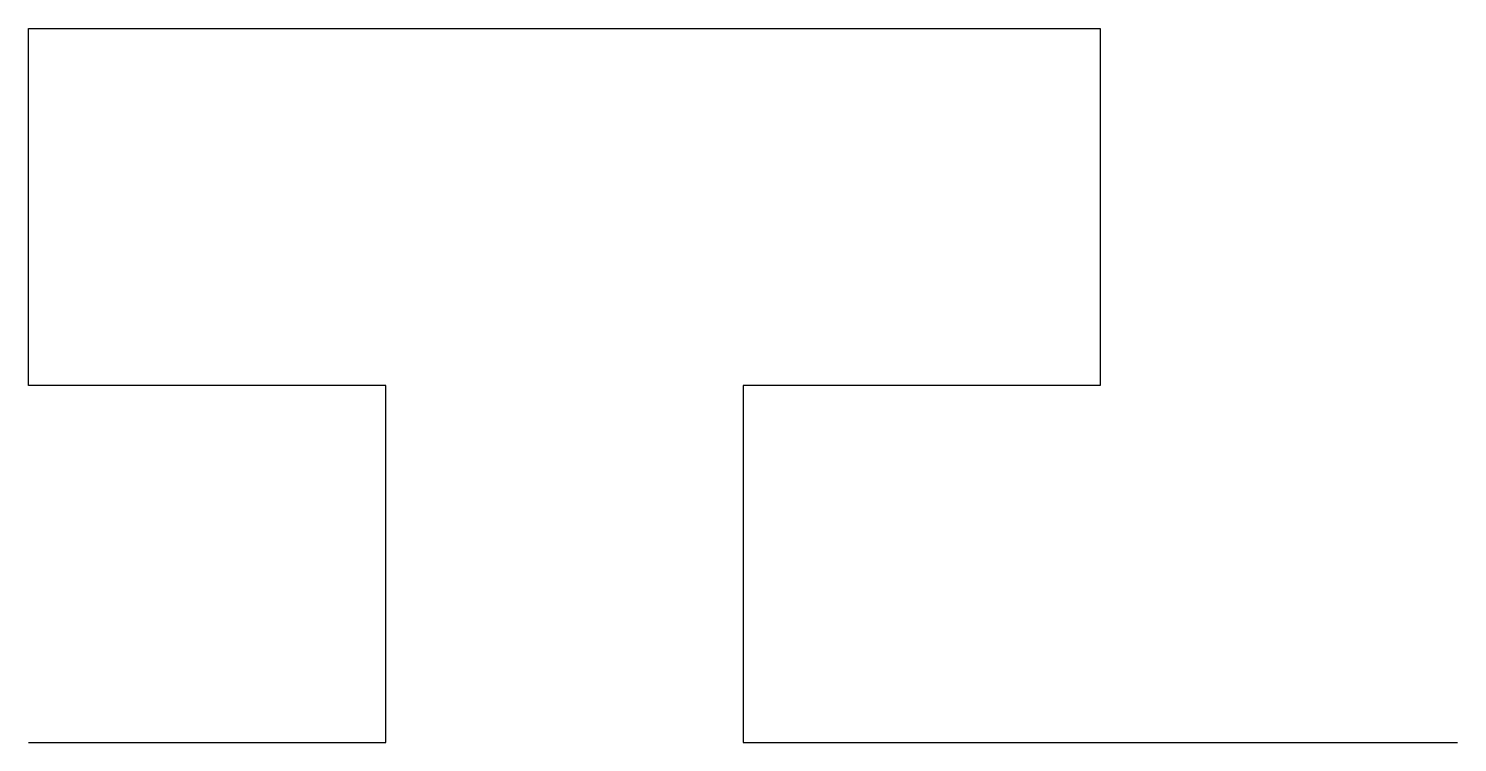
# Model space of a CAD drawing. Header units: millimetres. Extents: x -300 to 300, y -150 to 150.
import ezdxf

# ---------------------------------------------------------------- set-up
doc = ezdxf.new("R2010")
doc.units = ezdxf.units.MM

# ---------------------------------------------------------------- blocks, each defined once
blk = doc.blocks.new('$LinePat$花纹1')
at = {"color": 0}
for p, q in [((0, -300), (0, 0)), ((0, 0), (900, 0)), ((900, 0), (900, -300)), ((300, -300), (0, -300)), ((300, -600), (300, -300)), ((600, -300), (600, -600)), ((900, -300), (600, -300)), ((0, -600), (300, -600)), ((600, -600), (1200, -600))]:
    blk.add_line(p, q, dxfattribs=at)

msp = doc.modelspace()

# ---------------------------------------------------------------- block references
at = {"xscale": 0.5, "yscale": 0.5, "zscale": 0.5}
msp.add_blockref('$LinePat$花纹1', (-300, 150), dxfattribs=at)

doc.saveas('drawing.dxf')
